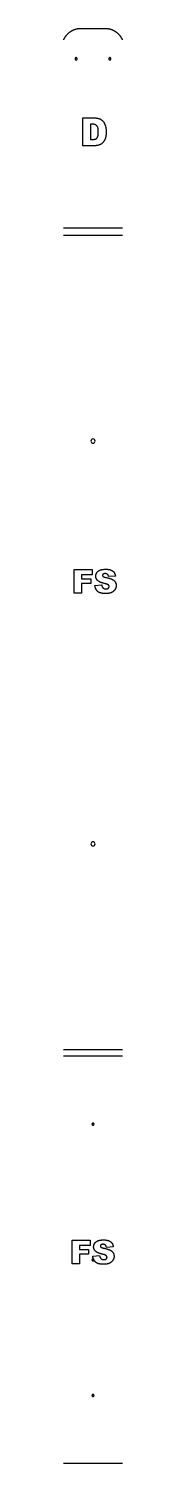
# Model space of a CAD drawing. Extents: x 0 to 3.5, y 5.1 to 89.7.
import ezdxf

# ---------------------------------------------------------------- set-up
doc = ezdxf.new("R2010")
doc.units = 0
for name, color, linetype in [('PART_LETTERS', 18, 'CONTINUOUS'), ('REAR_LEG', 18, 'CONTINUOUS'), ('T10_COUNTERSINK', 18, 'CONTINUOUS'), ('T3_PROFILE_OUTSIDE', 18, 'CONTINUOUS'), ('T5_BEVEL_OUTSIDE', 18, 'CONTINUOUS')]:
    doc.layers.add(name, color=color, linetype=linetype)

msp = doc.modelspace()

# ---------------------------------------------------------------- linework, layer by layer
at = {"layer": 'PART_LETTERS'}
for points in [[(1.148, 84.432), (1.836, 84.432), (1.861, 84.432), (1.886, 84.431), (1.91, 84.43), (1.933, 84.428), (1.956, 84.426), (1.978, 84.423), (1.999, 84.42), (2.02, 84.417), (2.041, 84.413), (2.06, 84.408), (2.079, 84.403), (2.098, 84.398), (2.115, 84.392), (2.133, 84.386), (2.149, 84.379), (2.165, 84.372), (2.181, 84.364), (2.196, 84.356), (2.211, 84.347), (2.225, 84.338), (2.239, 84.329), (2.253, 84.319), (2.267, 84.309), (2.28, 84.298), (2.292, 84.287), (2.305, 84.276), (2.317, 84.264), (2.329, 84.251), (2.34, 84.239), (2.351, 84.226), (2.362, 84.212), (2.372, 84.198), (2.382, 84.184), (2.392, 84.169), (2.402, 84.155), (2.411, 84.139), (2.419, 84.124), (2.427, 84.108), (2.435, 84.092), (2.443, 84.076), (2.45, 84.06), (2.457, 84.043), (2.464, 84.026), (2.47, 84.008), (2.476, 83.99), (2.481, 83.972), (2.486, 83.954), (2.491, 83.936), (2.496, 83.917), (2.5, 83.898), (2.504, 83.879), (2.507, 83.859), (2.511, 83.84), (2.514, 83.821), (2.516, 83.801), (2.519, 83.781), (2.521, 83.761), (2.523, 83.741), (2.526, 83.701), (2.527, 83.66), (2.528, 83.618), (2.528, 83.586), (2.527, 83.554), (2.526, 83.524), (2.525, 83.494), (2.523, 83.465), (2.52, 83.438), (2.517, 83.411), (2.514, 83.385), (2.511, 83.36), (2.507, 83.336), (2.502, 83.312), (2.497, 83.29), (2.492, 83.269), (2.486, 83.249), (2.48, 83.229), (2.473, 83.21), (2.466, 83.193), (2.459, 83.175), (2.451, 83.158), (2.443, 83.141), (2.435, 83.125), (2.426, 83.109), (2.417, 83.093), (2.408, 83.077), (2.398, 83.062), (2.388, 83.048), (2.378, 83.034), (2.367, 83.02), (2.356, 83.006), (2.345, 82.993), (2.333, 82.98), (2.321, 82.968), (2.309, 82.956), (2.297, 82.944), (2.284, 82.933), (2.272, 82.923), (2.259, 82.913), (2.246, 82.904), (2.233, 82.895), (2.22, 82.886), (2.207, 82.879), (2.194, 82.871), (2.181, 82.864), (2.167, 82.858), (2.154, 82.852), (2.14, 82.847), (2.126, 82.842), (2.113, 82.838), (2.075, 82.827), (2.038, 82.818), (2.002, 82.81), (1.985, 82.807), (1.967, 82.804), (1.95, 82.801), (1.933, 82.799), (1.916, 82.797), (1.9, 82.796), (1.884, 82.794), (1.868, 82.794), (1.852, 82.793), (1.836, 82.793), (1.148, 82.793)], [(1.611, 84.061), (1.611, 83.165), (1.725, 83.165), (1.76, 83.166), (1.776, 83.166), (1.792, 83.167), (1.807, 83.169), (1.822, 83.17), (1.836, 83.172), (1.849, 83.174), (1.862, 83.176), (1.874, 83.179), (1.885, 83.182), (1.896, 83.185), (1.905, 83.188), (1.915, 83.192), (1.923, 83.196), (1.931, 83.2), (1.939, 83.205), (1.946, 83.21), (1.954, 83.215), (1.96, 83.221), (1.967, 83.228), (1.974, 83.234), (1.98, 83.241), (1.986, 83.249), (1.992, 83.257), (1.998, 83.265), (2.003, 83.274), (2.009, 83.283), (2.014, 83.292), (2.019, 83.302), (2.023, 83.313), (2.028, 83.323), (2.032, 83.335), (2.036, 83.347), (2.039, 83.36), (2.043, 83.374), (2.046, 83.389), (2.049, 83.405), (2.051, 83.421), (2.054, 83.438), (2.056, 83.457), (2.058, 83.476), (2.059, 83.496), (2.06, 83.516), (2.061, 83.538), (2.062, 83.56), (2.062, 83.608), (2.062, 83.64), (2.061, 83.67), (2.06, 83.7), (2.058, 83.728), (2.055, 83.755), (2.051, 83.78), (2.048, 83.804), (2.043, 83.827), (2.038, 83.849), (2.032, 83.869), (2.026, 83.888), (2.019, 83.906), (2.011, 83.923), (2.003, 83.938), (1.994, 83.952), (1.989, 83.958), (1.985, 83.965), (1.975, 83.976), (1.964, 83.987), (1.952, 83.997), (1.939, 84.007), (1.926, 84.015), (1.912, 84.023), (1.897, 84.03), (1.881, 84.037), (1.865, 84.042), (1.847, 84.047), (1.829, 84.051), (1.81, 84.055), (1.791, 84.057), (1.77, 84.059), (1.749, 84.06), (1.727, 84.061)], [(0.645, 57.799), (1.705, 57.799), (1.705, 57.501), (1.076, 57.501), (1.076, 57.259), (1.613, 57.259), (1.613, 56.978), (1.076, 56.978), (1.076, 56.411), (0.645, 56.411)], [(1.861, 56.87), (2.269, 56.896), (2.273, 56.872), (2.278, 56.849), (2.28, 56.838), (2.283, 56.828), (2.286, 56.818), (2.29, 56.808), (2.293, 56.799), (2.297, 56.79), (2.301, 56.782), (2.305, 56.773), (2.309, 56.766), (2.314, 56.758), (2.318, 56.751), (2.323, 56.744), (2.332, 56.734), (2.341, 56.725), (2.35, 56.716), (2.36, 56.708), (2.37, 56.7), (2.381, 56.693), (2.392, 56.687), (2.404, 56.681), (2.416, 56.676), (2.428, 56.672), (2.441, 56.668), (2.455, 56.665), (2.469, 56.663), (2.483, 56.662), (2.498, 56.661), (2.513, 56.66), (2.524, 56.66), (2.535, 56.661), (2.546, 56.662), (2.556, 56.663), (2.566, 56.664), (2.576, 56.666), (2.585, 56.668), (2.594, 56.671), (2.603, 56.674), (2.611, 56.677), (2.619, 56.681), (2.627, 56.684), (2.634, 56.689), (2.641, 56.693), (2.648, 56.698), (2.654, 56.703), (2.66, 56.709), (2.666, 56.714), (2.671, 56.72), (2.676, 56.726), (2.68, 56.732), (2.685, 56.738), (2.688, 56.744), (2.692, 56.75), (2.694, 56.756), (2.697, 56.762), (2.699, 56.769), (2.701, 56.776), (2.702, 56.782), (2.703, 56.789), (2.704, 56.796), (2.704, 56.803), (2.704, 56.81), (2.703, 56.816), (2.702, 56.823), (2.701, 56.829), (2.699, 56.836), (2.697, 56.842), (2.695, 56.848), (2.692, 56.854), (2.689, 56.86), (2.685, 56.866), (2.682, 56.872), (2.677, 56.878), (2.673, 56.883), (2.668, 56.889), (2.662, 56.894), (2.657, 56.9), (2.65, 56.905), (2.643, 56.91), (2.634, 56.916), (2.625, 56.921), (2.615, 56.926), (2.604, 56.931), (2.591, 56.936), (2.578, 56.941), (2.564, 56.946), (2.549, 56.951), (2.532, 56.956), (2.515, 56.961), (2.478, 56.971), (2.437, 56.98), (2.402, 56.988), (2.369, 56.997), (2.337, 57.005), (2.306, 57.015), (2.276, 57.024), (2.248, 57.034), (2.221, 57.044), (2.195, 57.054), (2.171, 57.065), (2.148, 57.076), (2.126, 57.087), (2.105, 57.099), (2.085, 57.111), (2.067, 57.123), (2.05, 57.136), (2.035, 57.149), (2.02, 57.162), (2.006, 57.176), (1.993, 57.19), (1.982, 57.205), (1.971, 57.22), (1.961, 57.236), (1.952, 57.252), (1.944, 57.268), (1.937, 57.285), (1.93, 57.303), (1.925, 57.321), (1.921, 57.339), (1.918, 57.358), (1.915, 57.377), (1.914, 57.397), (1.913, 57.417), (1.914, 57.43), (1.914, 57.443), (1.916, 57.456), (1.917, 57.469), (1.919, 57.482), (1.922, 57.495), (1.925, 57.508), (1.929, 57.521), (1.933, 57.533), (1.938, 57.546), (1.943, 57.558), (1.948, 57.57), (1.954, 57.583), (1.961, 57.595), (1.968, 57.607), (1.975, 57.619), (1.983, 57.63), (1.992, 57.642), (2.001, 57.653), (2.01, 57.664), (2.02, 57.674), (2.031, 57.684), (2.042, 57.694), (2.053, 57.704), (2.065, 57.713), (2.077, 57.722), (2.09, 57.73), (2.104, 57.739), (2.117, 57.746), (2.132, 57.754), (2.147, 57.761), (2.162, 57.768), (2.178, 57.775), (2.195, 57.781), (2.212, 57.787), (2.23, 57.792), (2.249, 57.797), (2.268, 57.802), (2.289, 57.806), (2.31, 57.809), (2.331, 57.812), (2.354, 57.815), (2.377, 57.817), (2.401, 57.819), (2.425, 57.821), (2.45, 57.822), (2.476, 57.823), (2.503, 57.823), (2.536, 57.822), (2.568, 57.821), (2.599, 57.819), (2.628, 57.817), (2.657, 57.813), (2.685, 57.809), (2.712, 57.804), (2.738, 57.798), (2.763, 57.791), (2.786, 57.784), (2.809, 57.776), (2.831, 57.767), (2.852, 57.757), (2.872, 57.747), (2.891, 57.736), (2.909, 57.724), (2.918, 57.718), (2.926, 57.711), (2.934, 57.704), (2.942, 57.697), (2.95, 57.69), (2.957, 57.683), (2.965, 57.675), (2.972, 57.667), (2.979, 57.659), (2.985, 57.651), (2.992, 57.642), (2.998, 57.633), (3.004, 57.624), (3.009, 57.615), (3.015, 57.605), (3.02, 57.596), (3.03, 57.576), (3.039, 57.555), (3.047, 57.533), (3.055, 57.51), (3.061, 57.486), (3.067, 57.461), (3.071, 57.436), (3.075, 57.409), (2.671, 57.385), (2.669, 57.397), (2.666, 57.408), (2.664, 57.419), (2.661, 57.429), (2.657, 57.439), (2.654, 57.448), (2.65, 57.458), (2.646, 57.466), (2.641, 57.475), (2.637, 57.483), (2.632, 57.49), (2.627, 57.497), (2.621, 57.504), (2.615, 57.51), (2.609, 57.516), (2.603, 57.522), (2.597, 57.527), (2.59, 57.532), (2.582, 57.536), (2.575, 57.54), (2.567, 57.544), (2.559, 57.548), (2.55, 57.551), (2.542, 57.554), (2.533, 57.556), (2.523, 57.558), (2.514, 57.56), (2.504, 57.562), (2.493, 57.563), (2.483, 57.564), (2.472, 57.564), (2.461, 57.564), (2.443, 57.564), (2.426, 57.562), (2.41, 57.56), (2.402, 57.558), (2.395, 57.556), (2.388, 57.554), (2.382, 57.552), (2.375, 57.549), (2.369, 57.546), (2.363, 57.543), (2.358, 57.54), (2.353, 57.536), (2.348, 57.533), (2.339, 57.524), (2.331, 57.516), (2.328, 57.511), (2.325, 57.507), (2.322, 57.502), (2.32, 57.497), (2.317, 57.493), (2.315, 57.488), (2.314, 57.483), (2.312, 57.477), (2.311, 57.472), (2.311, 57.467), (2.31, 57.461), (2.31, 57.455), (2.311, 57.447), (2.312, 57.439), (2.314, 57.432), (2.318, 57.424), (2.322, 57.417), (2.328, 57.409), (2.334, 57.403), (2.341, 57.396), (2.345, 57.392), (2.35, 57.389), (2.356, 57.386), (2.362, 57.382), (2.368, 57.379), (2.376, 57.376), (2.392, 57.369), (2.412, 57.363), (2.434, 57.357), (2.458, 57.351), (2.485, 57.345), (2.553, 57.33), (2.585, 57.322), (2.616, 57.314), (2.645, 57.307), (2.674, 57.299), (2.701, 57.291), (2.727, 57.284), (2.751, 57.276), (2.774, 57.268), (2.796, 57.261), (2.817, 57.253), (2.837, 57.245), (2.855, 57.238), (2.872, 57.23), (2.888, 57.222), (2.903, 57.214), (2.917, 57.206), (2.931, 57.198), (2.945, 57.189), (2.958, 57.18), (2.97, 57.171), (2.982, 57.162), (2.993, 57.153), (3.004, 57.143), (3.014, 57.133), (3.024, 57.123), (3.033, 57.112), (3.042, 57.102), (3.05, 57.091), (3.058, 57.08), (3.065, 57.068), (3.072, 57.057), (3.078, 57.045), (3.084, 57.033), (3.089, 57.021), (3.094, 57.009), (3.099, 56.996), (3.103, 56.984), (3.107, 56.971), (3.11, 56.958), (3.113, 56.945), (3.115, 56.932), (3.117, 56.918), (3.119, 56.905), (3.12, 56.891), (3.12, 56.877), (3.12, 56.863), (3.12, 56.846), (3.119, 56.83), (3.118, 56.813), (3.116, 56.797), (3.113, 56.781), (3.11, 56.766), (3.106, 56.75), (3.102, 56.735), (3.097, 56.719), (3.092, 56.704), (3.086, 56.689), (3.079, 56.674), (3.072, 56.66), (3.064, 56.645), (3.056, 56.631), (3.047, 56.617), (3.037, 56.603), (3.027, 56.589), (3.017, 56.576), (3.006, 56.564), (2.995, 56.552), (2.983, 56.54), (2.971, 56.528), (2.958, 56.518), (2.945, 56.507), (2.931, 56.497), (2.917, 56.487), (2.903, 56.478), (2.888, 56.47), (2.872, 56.461), (2.857, 56.453), (2.84, 56.446), (2.823, 56.439), (2.806, 56.432), (2.788, 56.426), (2.77, 56.42), (2.751, 56.415), (2.731, 56.41), (2.711, 56.406), (2.69, 56.402), (2.669, 56.399), (2.648, 56.396), (2.625, 56.393), (2.603, 56.391), (2.579, 56.39), (2.555, 56.388), (2.531, 56.388), (2.506, 56.388), (2.463, 56.388), (2.421, 56.39), (2.381, 56.392), (2.362, 56.394), (2.343, 56.396), (2.324, 56.398), (2.306, 56.401), (2.288, 56.404), (2.271, 56.407), (2.254, 56.41), (2.238, 56.414), (2.222, 56.417), (2.206, 56.422), (2.191, 56.426), (2.177, 56.431), (2.162, 56.436), (2.149, 56.441), (2.135, 56.446), (2.122, 56.452), (2.11, 56.458), (2.097, 56.464), (2.086, 56.471), (2.074, 56.478), (2.064, 56.485), (2.053, 56.492), (2.043, 56.5), (2.034, 56.507), (2.024, 56.515), (2.016, 56.524), (1.999, 56.541), (1.983, 56.559), (1.969, 56.578), (1.955, 56.597), (1.942, 56.616), (1.93, 56.637), (1.919, 56.657), (1.909, 56.679), (1.9, 56.701), (1.891, 56.723), (1.884, 56.746), (1.878, 56.77), (1.872, 56.794), (1.868, 56.819), (1.864, 56.844)], [(0.519, 18.252), (1.579, 18.252), (1.579, 17.954), (0.95, 17.954), (0.95, 17.712), (1.487, 17.712), (1.487, 17.431), (0.95, 17.431), (0.95, 16.864), (0.519, 16.864)], [(1.735, 17.323), (2.143, 17.349), (2.147, 17.325), (2.152, 17.302), (2.154, 17.291), (2.157, 17.281), (2.16, 17.271), (2.164, 17.261), (2.167, 17.252), (2.171, 17.243), (2.175, 17.235), (2.179, 17.226), (2.183, 17.219), (2.188, 17.211), (2.192, 17.204), (2.197, 17.197), (2.206, 17.187), (2.215, 17.178), (2.224, 17.169), (2.234, 17.161), (2.244, 17.153), (2.255, 17.146), (2.266, 17.14), (2.278, 17.134), (2.29, 17.129), (2.302, 17.125), (2.315, 17.121), (2.329, 17.119), (2.343, 17.116), (2.357, 17.115), (2.372, 17.114), (2.387, 17.113), (2.398, 17.113), (2.409, 17.114), (2.42, 17.115), (2.43, 17.116), (2.44, 17.117), (2.45, 17.119), (2.459, 17.121), (2.468, 17.124), (2.477, 17.127), (2.485, 17.13), (2.493, 17.134), (2.501, 17.137), (2.508, 17.142), (2.515, 17.146), (2.522, 17.151), (2.528, 17.156), (2.534, 17.162), (2.54, 17.167), (2.545, 17.173), (2.55, 17.179), (2.555, 17.185), (2.559, 17.191), (2.562, 17.197), (2.566, 17.203), (2.569, 17.209), (2.571, 17.216), (2.573, 17.222), (2.575, 17.229), (2.576, 17.235), (2.577, 17.242), (2.578, 17.249), (2.578, 17.256), (2.578, 17.263), (2.577, 17.27), (2.576, 17.276), (2.575, 17.282), (2.573, 17.289), (2.571, 17.295), (2.569, 17.301), (2.566, 17.307), (2.563, 17.313), (2.56, 17.319), (2.556, 17.325), (2.551, 17.331), (2.547, 17.336), (2.542, 17.342), (2.536, 17.347), (2.531, 17.353), (2.524, 17.358), (2.517, 17.363), (2.509, 17.369), (2.499, 17.374), (2.489, 17.379), (2.478, 17.384), (2.465, 17.389), (2.452, 17.394), (2.438, 17.399), (2.423, 17.404), (2.407, 17.409), (2.389, 17.414), (2.352, 17.424), (2.311, 17.433), (2.276, 17.441), (2.243, 17.45), (2.211, 17.458), (2.18, 17.468), (2.151, 17.477), (2.122, 17.487), (2.095, 17.497), (2.069, 17.507), (2.045, 17.518), (2.022, 17.529), (2, 17.54), (1.979, 17.552), (1.959, 17.564), (1.941, 17.576), (1.924, 17.589), (1.909, 17.602), (1.894, 17.615), (1.88, 17.629), (1.868, 17.643), (1.856, 17.658), (1.845, 17.673), (1.835, 17.689), (1.826, 17.705), (1.818, 17.721), (1.811, 17.738), (1.805, 17.756), (1.799, 17.774), (1.795, 17.792), (1.792, 17.811), (1.789, 17.83), (1.788, 17.85), (1.788, 17.87), (1.788, 17.883), (1.788, 17.896), (1.79, 17.909), (1.791, 17.922), (1.794, 17.935), (1.796, 17.948), (1.799, 17.961), (1.803, 17.974), (1.807, 17.986), (1.812, 17.999), (1.817, 18.011), (1.822, 18.023), (1.828, 18.036), (1.835, 18.048), (1.842, 18.06), (1.85, 18.072), (1.858, 18.084), (1.866, 18.095), (1.875, 18.106), (1.884, 18.117), (1.894, 18.127), (1.905, 18.137), (1.916, 18.147), (1.927, 18.157), (1.939, 18.166), (1.951, 18.175), (1.964, 18.183), (1.978, 18.192), (1.992, 18.2), (2.006, 18.207), (2.021, 18.214), (2.036, 18.221), (2.052, 18.228), (2.069, 18.234), (2.086, 18.24), (2.104, 18.245), (2.123, 18.25), (2.142, 18.255), (2.163, 18.259), (2.184, 18.262), (2.205, 18.265), (2.228, 18.268), (2.251, 18.271), (2.275, 18.272), (2.299, 18.274), (2.325, 18.275), (2.351, 18.276), (2.377, 18.276), (2.41, 18.275), (2.442, 18.274), (2.473, 18.272), (2.502, 18.27), (2.531, 18.266), (2.559, 18.262), (2.586, 18.257), (2.612, 18.251), (2.637, 18.245), (2.661, 18.237), (2.683, 18.229), (2.705, 18.22), (2.726, 18.211), (2.746, 18.2), (2.765, 18.189), (2.783, 18.177), (2.792, 18.171), (2.8, 18.164), (2.808, 18.157), (2.816, 18.15), (2.824, 18.143), (2.831, 18.136), (2.839, 18.128), (2.846, 18.12), (2.853, 18.112), (2.859, 18.104), (2.866, 18.095), (2.872, 18.086), (2.878, 18.077), (2.884, 18.068), (2.889, 18.058), (2.894, 18.049), (2.904, 18.029), (2.913, 18.008), (2.922, 17.986), (2.929, 17.963), (2.935, 17.939), (2.941, 17.914), (2.945, 17.889), (2.949, 17.862), (2.545, 17.838), (2.543, 17.85), (2.54, 17.861), (2.538, 17.872), (2.535, 17.882), (2.531, 17.892), (2.528, 17.902), (2.524, 17.911), (2.52, 17.919), (2.516, 17.928), (2.511, 17.936), (2.506, 17.943), (2.501, 17.95), (2.495, 17.957), (2.49, 17.963), (2.484, 17.969), (2.477, 17.975), (2.471, 17.98), (2.464, 17.985), (2.456, 17.989), (2.449, 17.993), (2.441, 17.997), (2.433, 18.001), (2.425, 18.004), (2.416, 18.007), (2.407, 18.009), (2.397, 18.011), (2.388, 18.013), (2.378, 18.015), (2.367, 18.016), (2.357, 18.017), (2.346, 18.017), (2.335, 18.017), (2.317, 18.017), (2.3, 18.015), (2.284, 18.013), (2.276, 18.011), (2.269, 18.009), (2.262, 18.007), (2.256, 18.005), (2.249, 18.002), (2.243, 18), (2.238, 17.996), (2.232, 17.993), (2.227, 17.989), (2.222, 17.986), (2.213, 17.978), (2.206, 17.969), (2.202, 17.964), (2.199, 17.96), (2.196, 17.955), (2.194, 17.951), (2.191, 17.946), (2.19, 17.941), (2.188, 17.936), (2.187, 17.93), (2.186, 17.925), (2.185, 17.92), (2.184, 17.914), (2.184, 17.908), (2.185, 17.9), (2.186, 17.892), (2.189, 17.885), (2.192, 17.877), (2.196, 17.87), (2.202, 17.863), (2.208, 17.856), (2.215, 17.849), (2.22, 17.845), (2.224, 17.842), (2.23, 17.839), (2.236, 17.835), (2.243, 17.832), (2.25, 17.829), (2.267, 17.822), (2.286, 17.816), (2.308, 17.81), (2.332, 17.804), (2.359, 17.798), (2.427, 17.783), (2.459, 17.775), (2.49, 17.767), (2.52, 17.76), (2.548, 17.752), (2.575, 17.744), (2.601, 17.737), (2.625, 17.729), (2.649, 17.721), (2.671, 17.714), (2.691, 17.706), (2.711, 17.698), (2.729, 17.691), (2.746, 17.683), (2.762, 17.675), (2.777, 17.667), (2.792, 17.659), (2.805, 17.651), (2.819, 17.642), (2.832, 17.633), (2.844, 17.624), (2.856, 17.615), (2.867, 17.606), (2.878, 17.596), (2.888, 17.586), (2.898, 17.576), (2.907, 17.565), (2.916, 17.555), (2.924, 17.544), (2.932, 17.533), (2.939, 17.521), (2.946, 17.51), (2.952, 17.498), (2.958, 17.486), (2.963, 17.474), (2.968, 17.462), (2.973, 17.449), (2.977, 17.437), (2.981, 17.424), (2.984, 17.411), (2.987, 17.398), (2.989, 17.385), (2.991, 17.371), (2.993, 17.358), (2.994, 17.344), (2.994, 17.33), (2.995, 17.316), (2.994, 17.299), (2.993, 17.283), (2.992, 17.267), (2.99, 17.25), (2.987, 17.234), (2.984, 17.219), (2.98, 17.203), (2.976, 17.188), (2.971, 17.172), (2.966, 17.157), (2.96, 17.142), (2.953, 17.127), (2.946, 17.113), (2.938, 17.098), (2.93, 17.084), (2.921, 17.07), (2.911, 17.056), (2.901, 17.042), (2.891, 17.029), (2.88, 17.017), (2.869, 17.005), (2.857, 16.993), (2.845, 16.982), (2.832, 16.971), (2.819, 16.96), (2.806, 16.95), (2.791, 16.941), (2.777, 16.931), (2.762, 16.923), (2.747, 16.914), (2.731, 16.906), (2.714, 16.899), (2.698, 16.892), (2.68, 16.885), (2.662, 16.879), (2.644, 16.873), (2.625, 16.868), (2.605, 16.863), (2.585, 16.859), (2.565, 16.855), (2.543, 16.852), (2.522, 16.849), (2.499, 16.846), (2.477, 16.844), (2.453, 16.843), (2.43, 16.841), (2.405, 16.841), (2.38, 16.841), (2.337, 16.841), (2.295, 16.843), (2.255, 16.845), (2.236, 16.847), (2.217, 16.849), (2.198, 16.851), (2.18, 16.854), (2.162, 16.857), (2.145, 16.86), (2.128, 16.863), (2.112, 16.867), (2.096, 16.871), (2.081, 16.875), (2.065, 16.879), (2.051, 16.884), (2.036, 16.889), (2.023, 16.894), (2.009, 16.899), (1.996, 16.905), (1.984, 16.911), (1.972, 16.917), (1.96, 16.924), (1.949, 16.931), (1.938, 16.938), (1.927, 16.945), (1.917, 16.953), (1.908, 16.96), (1.899, 16.969), (1.89, 16.977), (1.873, 16.994), (1.858, 17.012), (1.843, 17.031), (1.829, 17.05), (1.816, 17.069), (1.804, 17.09), (1.793, 17.11), (1.783, 17.132), (1.774, 17.154), (1.766, 17.176), (1.758, 17.199), (1.752, 17.223), (1.746, 17.247), (1.742, 17.272), (1.738, 17.297)]]:
    msp.add_lwpolyline(points, close=True, dxfattribs=at)
at = {"layer": 'REAR_LEG'}
for points in [[(1.75, 65.504, 0.414214), (1.625, 65.379, 0.414214), (1.75, 65.254, 0.414214), (1.875, 65.379, 0.414214)], [(1.75, 41.754, 0.414214), (1.625, 41.629, 0.414214), (1.75, 41.504, 0.414214), (1.875, 41.629, 0.414214)]]:
    msp.add_lwpolyline(points, format="xyb", close=True, dxfattribs=at)
at = {"layer": 'T10_COUNTERSINK'}
for points in [[(0.813, 87.92), (0.812, 87.927), (0.811, 87.934), (0.81, 87.941), (0.808, 87.947), (0.805, 87.953), (0.802, 87.958), (0.798, 87.964), (0.794, 87.969), (0.79, 87.973), (0.785, 87.977), (0.78, 87.98), (0.774, 87.983), (0.769, 87.986), (0.763, 87.987), (0.756, 87.988), (0.75, 87.989), (0.744, 87.988), (0.737, 87.987), (0.731, 87.986), (0.726, 87.983), (0.72, 87.98), (0.715, 87.977), (0.71, 87.973), (0.706, 87.969), (0.702, 87.964), (0.698, 87.958), (0.695, 87.953), (0.692, 87.947), (0.69, 87.941), (0.689, 87.934), (0.688, 87.927), (0.688, 87.92), (0.688, 87.913), (0.689, 87.907), (0.69, 87.9), (0.692, 87.894), (0.695, 87.888), (0.698, 87.882), (0.702, 87.877), (0.706, 87.872), (0.71, 87.868), (0.715, 87.864), (0.72, 87.86), (0.726, 87.857), (0.731, 87.855), (0.737, 87.853), (0.744, 87.852), (0.75, 87.852), (0.756, 87.852), (0.763, 87.853), (0.769, 87.855), (0.774, 87.857), (0.78, 87.86), (0.785, 87.864), (0.79, 87.868), (0.794, 87.872), (0.798, 87.877), (0.802, 87.882), (0.805, 87.888), (0.808, 87.894), (0.81, 87.9), (0.811, 87.907), (0.812, 87.913)], [(2.813, 87.92), (2.812, 87.927), (2.811, 87.934), (2.81, 87.941), (2.808, 87.947), (2.805, 87.953), (2.802, 87.958), (2.798, 87.964), (2.794, 87.969), (2.79, 87.973), (2.785, 87.977), (2.78, 87.98), (2.774, 87.983), (2.769, 87.986), (2.763, 87.987), (2.756, 87.988), (2.75, 87.989), (2.744, 87.988), (2.737, 87.987), (2.731, 87.986), (2.726, 87.983), (2.72, 87.98), (2.715, 87.977), (2.71, 87.973), (2.706, 87.969), (2.702, 87.964), (2.698, 87.958), (2.695, 87.953), (2.692, 87.947), (2.69, 87.941), (2.689, 87.934), (2.688, 87.927), (2.688, 87.92), (2.688, 87.913), (2.689, 87.907), (2.69, 87.9), (2.692, 87.894), (2.695, 87.888), (2.698, 87.882), (2.702, 87.877), (2.706, 87.872), (2.71, 87.868), (2.715, 87.864), (2.72, 87.86), (2.726, 87.857), (2.731, 87.855), (2.737, 87.853), (2.744, 87.852), (2.75, 87.852), (2.756, 87.852), (2.763, 87.853), (2.769, 87.855), (2.774, 87.857), (2.78, 87.86), (2.785, 87.864), (2.79, 87.868), (2.794, 87.872), (2.798, 87.877), (2.802, 87.882), (2.805, 87.888), (2.808, 87.894), (2.81, 87.9), (2.811, 87.907), (2.812, 87.913)]]:
    msp.add_lwpolyline(points, close=True, dxfattribs=at)
for points in [[(1.75, 25.167, 0.414214), (1.688, 25.104, 0.414214), (1.75, 25.042, 0.414214), (1.813, 25.104, 0.414214)], [(1.75, 17.167, 0.414214), (1.688, 17.104, 0.414214), (1.75, 17.042, 0.414214), (1.813, 17.104, 0.414214)], [(1.75, 9.167, 0.414214), (1.688, 9.104, 0.414214), (1.75, 9.042, 0.414214), (1.813, 9.104, 0.414214)]]:
    msp.add_lwpolyline(points, format="xyb", close=True, dxfattribs=at)
at = {"layer": 'T3_PROFILE_OUTSIDE'}
msp.add_lwpolyline([(3.5, 89.041), (3.491, 89.059), (3.482, 89.077), (3.473, 89.094), (3.463, 89.112), (3.453, 89.129), (3.443, 89.146), (3.432, 89.163), (3.421, 89.18), (3.41, 89.196), (3.399, 89.213), (3.387, 89.229), (3.375, 89.245), (3.363, 89.26), (3.35, 89.276), (3.337, 89.291), (3.324, 89.306), (3.311, 89.321), (3.297, 89.335), (3.284, 89.35), (3.27, 89.364), (3.255, 89.378), (3.241, 89.391), (3.226, 89.404), (3.211, 89.418), (3.196, 89.43), (3.181, 89.443), (3.165, 89.455), (3.15, 89.467), (3.134, 89.479), (3.118, 89.491), (3.102, 89.502), (3.085, 89.513), (3.069, 89.524), (3.052, 89.534), (3.035, 89.544), (3.018, 89.554), (3.001, 89.564), (2.983, 89.573), (2.966, 89.582), (2.948, 89.59), (2.931, 89.599), (2.913, 89.607), (2.895, 89.614), (2.877, 89.622), (2.859, 89.629), (2.84, 89.635), (2.822, 89.642), (2.803, 89.648), (2.785, 89.653), (2.766, 89.659), (2.748, 89.664), (2.729, 89.668), (2.71, 89.673), (2.691, 89.677), (2.672, 89.68), (2.653, 89.684), (2.634, 89.686), (2.615, 89.689), (2.596, 89.691), (2.577, 89.693), (2.558, 89.694), (2.538, 89.695), (2.519, 89.696), (2.5, 89.696), (1, 89.696), (0.981, 89.696), (0.962, 89.695), (0.942, 89.694), (0.923, 89.693), (0.904, 89.691), (0.885, 89.689), (0.866, 89.686), (0.847, 89.684), (0.828, 89.68), (0.809, 89.677), (0.79, 89.673), (0.771, 89.668), (0.752, 89.664), (0.734, 89.659), (0.715, 89.653), (0.697, 89.648), (0.678, 89.642), (0.66, 89.635), (0.642, 89.629), (0.623, 89.622), (0.605, 89.614), (0.587, 89.607), (0.569, 89.599), (0.552, 89.59), (0.534, 89.582), (0.517, 89.573), (0.499, 89.564), (0.482, 89.554), (0.465, 89.544), (0.448, 89.534), (0.431, 89.524), (0.415, 89.513), (0.399, 89.502), (0.382, 89.491), (0.366, 89.479), (0.35, 89.467), (0.335, 89.455), (0.319, 89.443), (0.304, 89.43), (0.289, 89.418), (0.274, 89.405), (0.259, 89.391), (0.245, 89.378), (0.23, 89.364), (0.216, 89.35), (0.203, 89.335), (0.189, 89.321), (0.176, 89.306), (0.163, 89.291), (0.15, 89.276), (0.137, 89.26), (0.125, 89.245), (0.113, 89.229), (0.101, 89.213), (0.09, 89.196), (0.079, 89.18), (0.068, 89.163), (0.057, 89.146), (0.047, 89.129), (0.037, 89.112), (0.027, 89.094), (0.018, 89.077), (0.009, 89.059), (0, 89.041)], dxfattribs=at)
at = {"layer": 'T5_BEVEL_OUTSIDE'}
for points in [[(0, 77.95), (3.5, 77.95)], [(3.5, 77.504), (0, 77.504)], [(0, 29.504), (3.5, 29.504)], [(3.5, 29.104), (0, 29.104)], [(0, 5.104), (3.5, 5.104)]]:
    msp.add_lwpolyline(points, dxfattribs=at)

doc.saveas('drawing.dxf')
